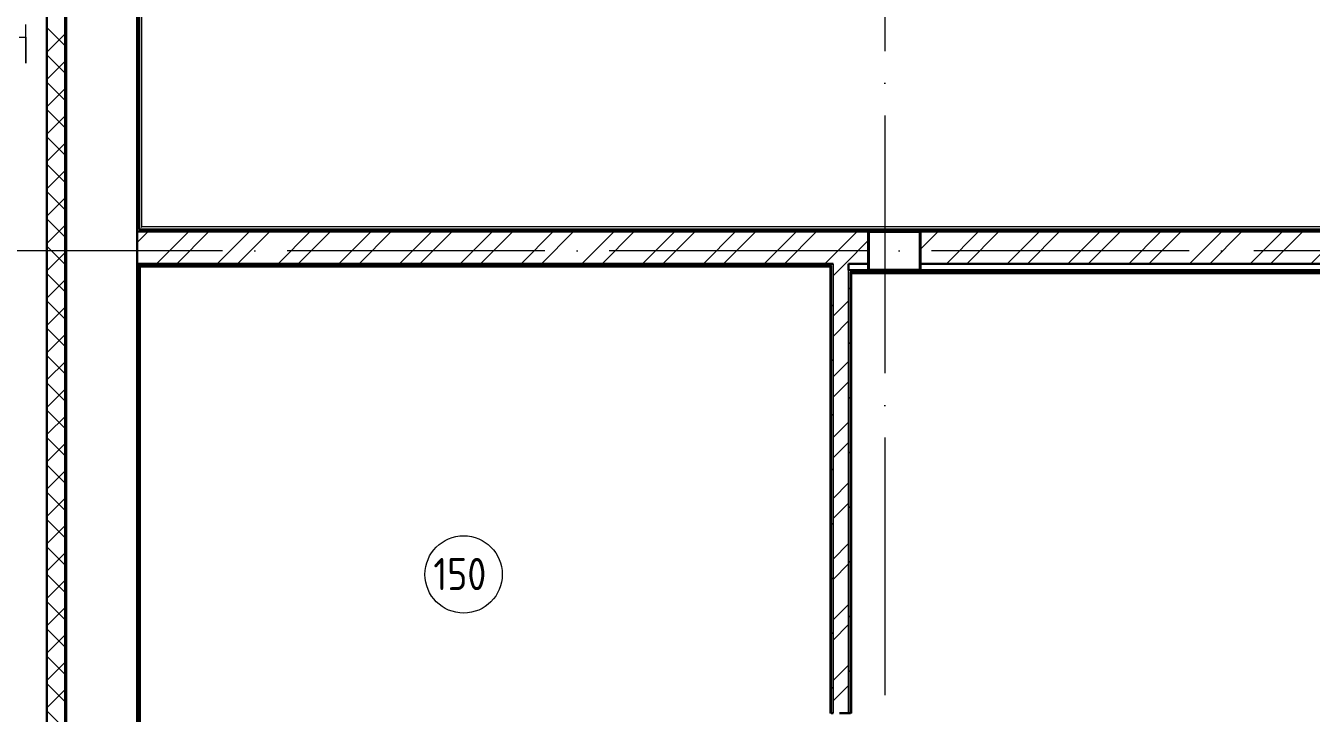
# Model space of a CAD drawing. Header units: millimetres. Extents: x -21010 to 105841, y -18351 to 135084.
# Drawn here: x -6603 to 3372, y 34185 to 39522 of the extents above; entities that cross this region are included whole.
import ezdxf

# ---------------------------------------------------------------- set-up
doc = ezdxf.new("R2010")
doc.units = ezdxf.units.MM
doc.linetypes.add('ADSK_Линия сетки', pattern=[2500, 2000, -250, 0, -250])
for name, color, linetype, lineweight in [('Марки помещений', 7, 'Continuous', 9), ('Несущие колонны', 7, 'Continuous', 9), ('Ограждение', 7, 'Continuous', 9), ('Оси', 7, 'Continuous', 9), ('Стены внутренние', 7, 'Continuous', 18), ('Стены наружные', 7, 'Continuous', 18), ('Стены штриховка', 7, 'Continuous', 13)]:
    doc.layers.add(name, color=color, linetype=linetype, lineweight=lineweight)
doc.styles.add('GOST Common_3', font='GOST_Common.ttf', dxfattribs={"height": 3.5})

# ---------------------------------------------------------------- blocks, each defined once
blk = doc.blocks.new('1 этаж 21082025')
at = {"layer": 'Марки помещений'}
blk.add_circle((2533, -8212), 300, dxfattribs=at)
at = {"layer": 'Несущие колонны', "lineweight": 40}
for p, q in [((5675, -5550), (6075, -5550)), ((5675, -5850), (5675, -5550)), ((6075, -5550), (5675, -5550)), ((6075, -5550), (6075, -5850)), ((5675, -5800), (5675, -5850)), ((6075, -5850), (5675, -5850)), ((6075, -5850), (6075, -5800))]:
    blk.add_line(p, q, dxfattribs=at)
at = {"layer": 'Несущие колонны'}
for p, q in [((5675, -5550), (5675, -5800)), ((6075, -5800), (6075, -5550)), ((5675, -5850), (6075, -5850))]:
    blk.add_line(p, q, dxfattribs=at)
at = {"layer": 'Ограждение'}
for p, q in [((35, -5515), (35, -200)), ((-865, -4043), (-865, -3943)), ((-915, -4043), (-865, -4043)), ((-865, -4043), (-865, -4051)), ((-865, -4045.2), (-865, -4043)), ((-865, -4053.2), (-865, -4045.2)), ((-865, -4051), (-865, -4059)), ((-865, -4061.1), (-865, -4053.2)), ((-865, -4059), (-865, -4066.9)), ((-865, -4069.1), (-865, -4061.1)), ((-865, -4066.9), (-865, -4074.9)), ((-865, -4077), (-865, -4069.1)), ((-865, -4074.9), (-865, -4082.7)), ((-865, -4084.8), (-865, -4077)), ((-865, -4082.7), (-865, -4090.5)), ((-865, -4092.6), (-865, -4084.8)), ((-865, -4090.5), (-865, -4098.3)), ((-865, -4100.3), (-865, -4092.6)), ((-865, -4098.3), (-865, -4105.9)), ((-865, -4108), (-865, -4100.3)), ((-865, -4105.9), (-865, -4113.5)), ((-865, -4115.5), (-865, -4108)), ((-865, -4113.5), (-865, -4120.9)), ((-865, -4122.9), (-865, -4115.5)), ((-865, -4120.9), (-865, -4128.2)), ((-865, -4130.1), (-865, -4122.9)), ((-865, -4128.2), (-865, -4135.4)), ((-865, -4137.3), (-865, -4130.1)), ((-865, -4135.4), (-865, -4142.4)), ((-865, -4144.2), (-865, -4137.3)), ((-865, -4142.4), (-865, -4149.2)), ((-865, -4151.1), (-865, -4144.2)), ((-865, -4149.2), (-865, -4155.9)), ((-865, -4157.7), (-865, -4151.1)), ((-865, -4155.9), (-865, -4162.4)), ((-865, -4164.2), (-865, -4157.7)), ((-865, -4162.4), (-865, -4168.8)), ((-865, -4170.4), (-865, -4164.2)), ((-865, -4168.8), (-865, -4174.9)), ((-865, -4176.5), (-865, -4170.4)), ((-865, -4174.9), (-865, -4180.8)), ((-865, -4182.3), (-865, -4176.5)), ((-865, -4180.8), (-865, -4186.5)), ((-865, -4188), (-865, -4182.3)), ((-865, -4186.5), (-865, -4191.9)), ((-865, -4193.4), (-865, -4188)), ((-865, -4191.9), (-865, -4197.1)), ((-865, -4198.5), (-865, -4193.4)), ((-865, -4197.1), (-865, -4202.1)), ((-865, -4203.4), (-865, -4198.5)), ((-865, -4202.1), (-865, -4206.8)), ((-865, -4208.1), (-865, -4203.4)), ((-865, -4206.8), (-865, -4211.3)), ((-865, -4212.5), (-865, -4208.1)), ((-865, -4211.3), (-865, -4215.5)), ((-865, -4216.6), (-865, -4212.5)), ((-865, -4215.5), (-865, -4219.4)), ((-865, -4220.4), (-865, -4216.6)), ((-865, -4219.4), (-865, -4223)), ((-865, -4224), (-865, -4220.4)), ((-865, -4223), (-865, -4226.4)), ((-865, -4227.2), (-865, -4224)), ((-865, -4226.4), (-865, -4229.4)), ((-865, -4230.2), (-865, -4227.2)), ((-865, -4229.4), (-865, -4232.2)), ((-865, -4232.8), (-865, -4230.2)), ((-865, -4232.2), (-865, -4234.6)), ((-865, -4235.2), (-865, -4232.8)), ((-865, -4234.6), (-865, -4236.7)), ((-865, -4237.3), (-865, -4235.2)), ((-865, -4236.7), (-865, -4238.6)), ((-865, -4239), (-865, -4237.3)), ((-865, -4238.6), (-865, -4240.1)), ((-865, -4240.4), (-865, -4239)), ((-865, -4240.1), (-865, -4241.3)), ((-865, -4241.6), (-865, -4240.4)), ((-865, -4241.3), (-865, -4242.2)), ((-865, -4242.4), (-865, -4241.6)), ((-865, -4242.2), (-865, -4242.7)), ((-865, -4242.8), (-865, -4242.4)), ((-865, -4242.7), (-865, -4243)), ((-865, -4243), (-865, -4242.8)), ((-865, -4243), (-865, -4244)), ((-865, -4243), (-865, -4243)), ((14090, -5515), (35, -5515)), ((15, -5815), (25, -5825)), ((25, -5825), (5375, -5825)), ((25, -11200), (25, -5825)), ((5375, -5825), (5385, -5815)), ((5375, -5825), (5375, -9290)), ((5535, -5865), (5545, -5875)), ((5545, -5875), (21235, -5875)), ((5545, -9290), (5545, -5875)), ((5385, -9290), (5375, -9290)), ((5545, -9290), (5535, -9290))]:
    blk.add_line(p, q, dxfattribs=at)
blk.add_open_spline([(35, -5515), (35, -5515), (34.9, -5515.1), (34.6, -5515.4), (34.3, -5515.7), (34, -5516), (33.8, -5516.2), (33.5, -5516.5), (33.1, -5516.9), (32.6, -5517.4), (32.2, -5517.8), (31.8, -5518.2), (31.1, -5518.9), (30.4, -5519.6), (30, -5520)], degree=3, knots=[0, 0, 0, 0, 0.166667, 0.25, 0.333333, 0.416667, 0.458333, 0.5, 0.583333, 0.666667, 0.708333, 0.75, 0.833333, 1, 1, 1, 1], dxfattribs=at)
at = {"layer": 'Оси', "linetype": 'ADSK_Линия сетки'}
for p, q in [((0, 5350.6), (0, -14846.4)), ((5800, 5350.6), (5800, -14846.4)), ((58165, -5700), (-14072.3, -5700))]:
    blk.add_line(p, q, dxfattribs=at)
at = {"layer": 'Стены внутренние', "lineweight": 30}
blk.add_line((-702, 702), (-702, -12102), dxfattribs=at)
at = {"layer": 'Стены внутренние', "linetype": 'Continuous', "lineweight": 9}
for p, q in [((-550, -4116.9), (-700, -3966.9)), ((-700, -4157.4), (-550, -4007.4)), ((-550, -4329.1), (-700, -4179.1)), ((-700, -4369.5), (-550, -4219.5)), ((-550, -4541.2), (-700, -4391.2)), ((-700, -4581.6), (-550, -4431.6)), ((-700, -4611.4), (-702, -4608)), ((-550, -4753.3), (-700, -4603.3)), ((-700, -4793.7), (-550, -4643.7)), ((-550, -4965.5), (-700, -4815.5)), ((-700, -5005.9), (-550, -4855.9)), ((-550, -5177.6), (-700, -5027.6)), ((-700, -5218), (-550, -5068)), ((-550, -5389.7), (-700, -5239.7)), ((-700, -5430.1), (-550, -5280.1)), ((-700, -5410.7), (-702, -5414.2)), ((-550, -5601.9), (-700, -5451.9)), ((-700, -5642.3), (-550, -5492.3)), ((-550, -5814), (-700, -5664)), ((-700, -5854.4), (-550, -5704.4)), ((-550, -6026.1), (-700, -5876.1)), ((-700, -6066.5), (-550, -5916.5)), ((-550, -6238.3), (-700, -6088.3)), ((-700, -6278.7), (-550, -6128.7)), ((-550, -6450.4), (-700, -6300.4)), ((-700, -6490.8), (-550, -6340.8)), ((-550, -6662.5), (-700, -6512.5)), ((-700, -6702.9), (-550, -6552.9)), ((-550, -6874.6), (-700, -6724.6)), ((-700, -6915.1), (-550, -6765.1)), ((-550, -7086.8), (-700, -6936.8)), ((-700, -7127.2), (-550, -6977.2)), ((-550, -7298.9), (-700, -7148.9)), ((-700, -7339.3), (-550, -7189.3)), ((-550, -7511), (-700, -7361)), ((-700, -7551.5), (-550, -7401.5)), ((-550, -7723.2), (-700, -7573.2)), ((-700, -7763.6), (-550, -7613.6)), ((-700, -7849.1), (-702, -7852.6)), ((-550, -7935.3), (-700, -7785.3)), ((-700, -7975.7), (-550, -7825.7)), ((-550, -8147.4), (-700, -7997.4)), ((-700, -8187.9), (-550, -8037.9)), ((-550, -8359.6), (-700, -8209.6)), ((-700, -8400), (-550, -8250)), ((-550, -8571.7), (-700, -8421.7)), ((-700, -8612.1), (-550, -8462.1)), ((-550, -8783.8), (-700, -8633.8)), ((-700, -8824.3), (-550, -8674.3)), ((-550, -8996), (-700, -8846)), ((-700, -9036.4), (-550, -8886.4)), ((-550, -9208.1), (-700, -9058.1)), ((-700, -9081.8), (-702, -9078.4)), ((-700, -9248.5), (-550, -9098.5)), ((-550, -9420.2), (-700, -9270.2)), ((-700, -9285), (-700.3, -9284.6))]:
    blk.add_line(p, q, dxfattribs=at)
at = {"layer": 'Стены наружные', "lineweight": 30}
for p, q in [((-560, 550), (-560, -11950)), ((-550, -11950), (-550, 550)), ((0, 0), (0, -11300)), ((15, -5535), (15, -20)), ((0, -5550), (14090, -5550)), ((14090, -5535), (15, -5535)), ((0, -5800), (5400, -5800)), ((15, -5815), (5385, -5815)), ((15, -11220), (15, -5815)), ((5385, -5815), (5385, -9290)), ((5520, -5850), (5520, -5800)), ((5520, -5800), (5675, -5800)), ((5675, -5850), (5520, -5850)), ((5535, -9290), (5535, -5865)), ((5535, -5865), (21245, -5865)), ((6075, -5800), (11712, -5800)), ((11712, -5850), (6075, -5850)), ((5385, -9290), (5400, -9290)), ((5450, -9290), (5535, -9290))]:
    blk.add_line(p, q, dxfattribs=at)
at = {"layer": 'Стены наружные', "linetype": 'Continuous', "lineweight": 9}
for p, q in [((-550, -3960.3), (-560, -3960.3)), ((-550, -4060.3), (-560, -4060.3)), ((-550, -4160.3), (-560, -4160.3)), ((-550, -4260.3), (-560, -4260.3)), ((-550, -4360.3), (-560, -4360.3)), ((0, -4305.9), (15, -4290.9)), ((-550, -4460.3), (-560, -4460.3)), ((-550, -4560.3), (-560, -4560.3)), ((-550, -4660.3), (-560, -4660.3)), ((-550, -4760.3), (-560, -4760.3)), ((0, -4730.1), (15, -4715.1)), ((-550, -4860.3), (-560, -4860.3)), ((-550, -4960.3), (-560, -4960.3)), ((-550, -5060.3), (-560, -5060.3)), ((-550, -5160.3), (-560, -5160.3)), ((0, -5154.4), (15, -5139.4)), ((-550, -5260.3), (-560, -5260.3)), ((-550, -5360.3), (-560, -5360.3)), ((-550, -5460.3), (-560, -5460.3)), ((-550, -5560.3), (-560, -5560.3)), ((0, -5635.6), (85.6, -5550)), ((28.7, -5550), (43.7, -5535)), ((149.9, -5800), (399.9, -5550)), ((307.1, -5800), (557.1, -5550)), ((452.9, -5550), (467.9, -5535)), ((621.4, -5800), (871.4, -5550)), ((778.5, -5800), (1028.5, -5550)), ((877.2, -5550), (892.2, -5535)), ((1092.8, -5800), (1342.8, -5550)), ((1250, -5800), (1500, -5550)), ((1301.5, -5550), (1316.5, -5535)), ((1564.3, -5800), (1814.3, -5550)), ((1721.4, -5800), (1971.4, -5550)), ((1725.7, -5550), (1740.7, -5535)), ((2035.8, -5800), (2285.8, -5550)), ((2150, -5550), (2165, -5535)), ((2192.9, -5800), (2442.9, -5550)), ((2507.2, -5800), (2757.2, -5550)), ((2574.3, -5550), (2589.3, -5535)), ((2664.4, -5800), (2914.4, -5550)), ((2978.7, -5800), (3228.7, -5550)), ((2998.5, -5550), (3013.5, -5535)), ((3135.8, -5800), (3385.8, -5550)), ((3422.8, -5550), (3437.8, -5535)), ((3450.1, -5800), (3700.1, -5550)), ((3607.3, -5800), (3857.3, -5550)), ((3847, -5550), (3862, -5535)), ((3921.6, -5800), (4171.6, -5550)), ((4078.8, -5800), (4328.8, -5550)), ((4271.3, -5550), (4286.3, -5535)), ((4393.1, -5800), (4643.1, -5550)), ((4550.2, -5800), (4800.2, -5550)), ((4695.6, -5550), (4710.6, -5535)), ((4864.5, -5800), (5114.5, -5550)), ((5021.7, -5800), (5271.7, -5550)), ((5119.8, -5550), (5134.8, -5535)), ((5336, -5800), (5586, -5550)), ((5544.1, -5550), (5559.1, -5535)), ((5968.4, -5550), (5983.4, -5535)), ((6075, -5689.6), (6214.6, -5550)), ((6278.9, -5800), (6528.9, -5550)), ((6392.6, -5550), (6407.6, -5535)), ((6436.1, -5800), (6686.1, -5550)), ((6750.4, -5800), (7000.4, -5550)), ((6816.9, -5550), (6831.9, -5535)), ((6907.5, -5800), (7157.5, -5550)), ((7221.9, -5800), (7471.9, -5550)), ((7241.2, -5550), (7256.2, -5535)), ((7379, -5800), (7629, -5550)), ((7665.4, -5550), (7680.4, -5535)), ((7693.3, -5800), (7943.3, -5550)), ((7850.5, -5800), (8100.5, -5550)), ((8089.7, -5550), (8104.7, -5535)), ((8164.8, -5800), (8414.8, -5550)), ((8321.9, -5800), (8571.9, -5550)), ((8514, -5550), (8529, -5535)), ((8636.2, -5800), (8886.2, -5550)), ((8793.4, -5800), (9043.4, -5550)), ((8938.2, -5550), (8953.2, -5535)), ((9107.7, -5800), (9357.7, -5550)), ((-550, -5660.3), (-560, -5660.3)), ((5493.2, -5800), (5675, -5618.2)), ((-550, -5760.3), (-560, -5760.3)), ((-550, -5860.3), (-560, -5860.3)), ((536, -5815), (536, -5800)), ((1136, -5815), (1136, -5800)), ((1736, -5815), (1736, -5800)), ((2336, -5815), (2336, -5800)), ((2936, -5815), (2936, -5800)), ((3536, -5815), (3536, -5800)), ((4136, -5815), (4136, -5800)), ((4736, -5815), (4736, -5800)), ((5336, -5815), (5336, -5800)), ((5400, -5893.2), (5493.2, -5800)), ((5936, -5865), (5936, -5850)), ((6536, -5865), (6536, -5850)), ((7136, -5865), (7136, -5850)), ((7736, -5865), (7736, -5850)), ((8336, -5865), (8336, -5850)), ((8936, -5865), (8936, -5850)), ((-550, -5960.3), (-560, -5960.3)), ((5520, -5998.4), (5535, -5983.4)), ((-550, -6060.3), (-560, -6060.3)), ((0, -6002.9), (15, -5987.9)), ((-550, -6160.3), (-560, -6160.3)), ((5385, -6133.4), (5400, -6118.4)), ((5400, -6207.5), (5520, -6087.5)), ((-550, -6260.3), (-560, -6260.3)), ((5400, -6364.6), (5520, -6244.6)), ((-550, -6360.3), (-560, -6360.3)), ((-550, -6460.3), (-560, -6460.3)), ((0, -6427.2), (15, -6412.2)), ((5520, -6422.6), (5535, -6407.6)), ((-550, -6560.3), (-560, -6560.3)), ((5385, -6557.6), (5400, -6542.6)), ((5400, -6678.9), (5520, -6558.9)), ((-550, -6660.3), (-560, -6660.3)), ((-550, -6760.3), (-560, -6760.3)), ((5400, -6836.1), (5520, -6716.1)), ((-550, -6860.3), (-560, -6860.3)), ((0, -6851.5), (15, -6836.5)), ((5520, -6846.9), (5535, -6831.9)), ((-550, -6960.3), (-560, -6960.3)), ((5385, -6981.9), (5400, -6966.9)), ((-550, -7060.3), (-560, -7060.3)), ((5400, -7150.4), (5520, -7030.4)), ((-550, -7160.3), (-560, -7160.3)), ((-550, -7260.3), (-560, -7260.3)), ((0, -7275.7), (15, -7260.7)), ((5400, -7307.5), (5520, -7187.5)), ((5520, -7271.2), (5535, -7256.2)), ((-550, -7360.3), (-560, -7360.3)), ((-550, -7460.3), (-560, -7460.3)), ((5385, -7406.2), (5400, -7391.2)), ((-550, -7560.3), (-560, -7560.3)), ((5400, -7621.9), (5520, -7501.9)), ((-550, -7660.3), (-560, -7660.3)), ((5400, -7779), (5520, -7659)), ((5520, -7695.4), (5535, -7680.4)), ((-550, -7760.3), (-560, -7760.3)), ((0, -7700), (15, -7685)), ((-550, -7860.3), (-560, -7860.3)), ((5385, -7830.4), (5400, -7815.4)), ((-550, -7960.3), (-560, -7960.3)), ((5400, -8093.3), (5520, -7973.3)), ((-550, -8060.3), (-560, -8060.3)), ((-550, -8160.3), (-560, -8160.3)), ((0, -8124.3), (15, -8109.3)), ((5400, -8250.5), (5520, -8130.5)), ((5520, -8119.7), (5535, -8104.7)), ((-550, -8260.3), (-560, -8260.3)), ((5385, -8254.7), (5400, -8239.7)), ((-550, -8360.3), (-560, -8360.3)), ((-550, -8460.3), (-560, -8460.3)), ((5400, -8564.8), (5520, -8444.8)), ((-550, -8560.3), (-560, -8560.3)), ((0, -8548.5), (15, -8533.5)), ((5520, -8544), (5535, -8529)), ((-550, -8660.3), (-560, -8660.3)), ((5385, -8679), (5400, -8664)), ((5400, -8721.9), (5520, -8601.9)), ((-550, -8760.3), (-560, -8760.3)), ((-550, -8860.3), (-560, -8860.3)), ((-550, -8960.3), (-560, -8960.3)), ((0, -8972.8), (15, -8957.8)), ((5400, -9036.2), (5520, -8916.2)), ((5520, -8968.2), (5535, -8953.2)), ((-550, -9060.3), (-560, -9060.3)), ((5400, -9193.4), (5520, -9073.4)), ((-550, -9160.3), (-560, -9160.3)), ((5385, -9103.2), (5400, -9088.2)), ((-550, -9260.3), (-560, -9260.3))]:
    blk.add_line(p, q, dxfattribs=at)
at = {"layer": 'Стены наружные'}
for p, q in [((5675, -5800), (5675, -5550)), ((6075, -5550), (6075, -5800)), ((6075, -5850), (5675, -5850))]:
    blk.add_line(p, q, dxfattribs=at)
at = {"layer": 'Стены штриховка'}
for p, q in [((-700, -12102), (-700, 702)), ((15, -5815), (0, -5815)), ((5385, -5815), (5385, -5800)), ((5400, -5800), (5400, -9290)), ((5520, -9290), (5520, -5850)), ((5535, -5850), (5535, -5865))]:
    blk.add_line(p, q, dxfattribs=at)
at = {"layer": 'Марки помещений', "style": 'GOST Common_3', "width": 0.9}
blk.add_text('150', height=250, dxfattribs=at).set_placement((2298.1, -8334.2))

msp = doc.modelspace()

# ---------------------------------------------------------------- block references
msp.add_blockref('1 этаж 21082025', (-5738, 43475))

doc.saveas('drawing.dxf')
